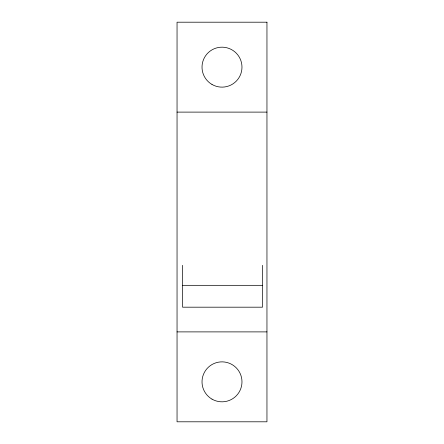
<?xml version="1.0" encoding="UTF-8"?>
<svg xmlns="http://www.w3.org/2000/svg" width="444" height="444" viewBox="0 0 444 444"><rect width="100%" height="100%" fill="white"/><g stroke="black" fill="none" stroke-linecap="round" stroke-linejoin="round"><path stroke-width="0.67" d="M177.045 112.11L266.955 112.11M182.578 285.326L262.498 285.326M177.045 331.89L266.955 331.89M262.498 265.323L262.498 307.187L182.578 307.187L182.578 265.323M266.955 22.2L177.045 22.2L177.045 421.8L266.955 421.8L266.955 22.2M212.01 399.145A19.98 19.98 0 0 0 241.98 381.84A19.98 19.98 0 0 0 212.01 364.535A19.98 19.98 0 0 0 212.01 399.145M212.01 84.46A19.98 19.98 0 0 0 241.98 67.155A19.98 19.98 0 0 0 212.01 49.85A19.98 19.98 0 0 0 212.01 84.46"/></g></svg>
